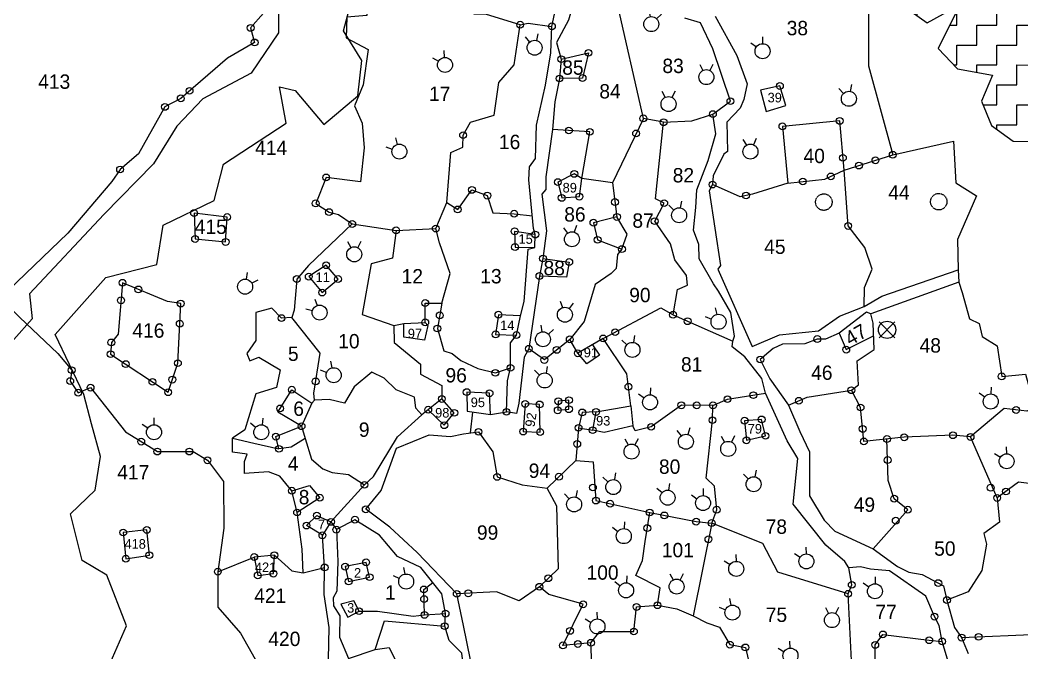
# Model space of a CAD drawing. Header units: metres. Extents: x 328575 to 333799, y 1800850 to 1805986.
# Drawn here: x 331981 to 333005, y 1802099 to 1802745 of the extents above; entities that cross this region are included whole.
import ezdxf
from ezdxf.enums import TextEntityAlignment as Align

# ---------------------------------------------------------------- set-up
doc = ezdxf.new("R2010")
doc.units = ezdxf.units.M
doc.header["$MEASUREMENT"] = 0
doc.linetypes.add('ACAD_ISO02W100', pattern=[15, 12, -3])
for name, color, linetype in [('POLY_HATCH', 12, 'Continuous'), ('POLY_PARCEL', 6, 'Continuous'), ('POLY_WATER', 4, 'Continuous'), ('SYM_STONE', 1, 'Continuous'), ('SYM_WELL', 1, 'Continuous'), ('TEXT_PARCEL', 7, 'Continuous')]:
    doc.layers.add(name, color=color, linetype=linetype)
doc.styles.add('TEXT_MAP', font='KRDEV050.TTF', dxfattribs={"height": 1.8})

# ---------------------------------------------------------------- blocks, each defined once
blk = doc.blocks.new('STONE')
blk.add_circle((0, 0), 0.851)
blk = doc.blocks.new('MOTWELL')
for points in [[(-1.54, 2.96), (-0.8, 1.55)], [(1.54, 2.96), (0.8, 1.55)]]:
    blk.add_lwpolyline(points)
blk.add_circle((0, 0), 1.74)
blk = doc.blocks.new('DISUSEWELL')
for points in [[(-1.64, -1.64), (1.64, 1.64)], [(-1.64, 1.64), (1.64, -1.64)]]:
    blk.add_lwpolyline(points)
blk.add_circle((0, 0), 1.81)
blk = doc.blocks.new('KACCHAWELL')
at = {"linetype": 'ACAD_ISO02W100', "ltscale": 0.03}
blk.add_ellipse((0, 0), major_axis=(-1.35, 1.35), ratio=1, start_param=3.926991, end_param=10.210176, dxfattribs=at)
blk = doc.blocks.new('DAWA')
at = {"layer": 'POLY_HATCH'}
h = blk.add_hatch(dxfattribs=at)
h.set_pattern_fill('ZIGZAG', color=256, scale=20, style=0)
h.set_pattern_definition([(0, (2391.7816, 7145.1659), (2.5, 2.5), [2.5, -2.5]), (90, (2394.2816, 7145.1659), (-2.5, 2.5), [2.5, -2.5])])
h.paths.add_polyline_path([(2951.44, 7501.44), (2950.38, 7504.17), (2949.62, 7506.75), (2948.7, 7510.7), (2948.1, 7513.13), (2946.42, 7517.83), (2946.73, 7523.3), (2943.23, 7524.82), (2943.22, 7527.47), (2938.66, 7527.17), (2935.16, 7525.35), (2933.34, 7522.01), (2939.88, 7517.91), (2936.38, 7515.78), (2940.33, 7511.38), (2939.42, 7508.8), (2938.05, 7505.92), (2936.26, 7504.03), (2932.61, 7500.24), (2930.78, 7496.14), (2929.87, 7492.8), (2935.19, 7489.01), (2939.29, 7491.28), (2936.56, 7485.82), (2938.99, 7483.24), (2943.4, 7482.48), (2942.03, 7479.22), (2943.25, 7476.18), (2945.99, 7474.21), (2952.37, 7474.06), (2954.19, 7474.06), (2953.59, 7471.78), (2952.52, 7469.66), (2951.15, 7464.19), (2950.24, 7461.01), (2949.48, 7458.58), (2951.61, 7456), (2954.19, 7454.93), (2952.07, 7452.73), (2948.73, 7449.08), (2948.58, 7447.11), (2948.88, 7443.47), (2950.09, 7440.74), (2953.29, 7439.22), (2956.48, 7439.22), (2959.06, 7439.37), (2960.13, 7434.66), (2961.8, 7432.39), (2964.23, 7431.33), (2967.72, 7431.17), (2971.68, 7431.17), (2974.41, 7435.27), (2975.48, 7439.52), (2980.34, 7439.52), (2984.75, 7446.2), (2987.33, 7449.08), (2987.63, 7453.33), (2987.03, 7456.37), (2985.05, 7458.8), (2982.47, 7459.86), (2980.95, 7457.13), (2978.82, 7454.55), (2977.15, 7453.03), (2975.32, 7451.06), (2972.32, 7447.83), (2969.24, 7446.2), (2966.51, 7444.99), (2963.92, 7444.99), (2961.95, 7447.26), (2959.97, 7451.36), (2959.06, 7454.4), (2958.76, 7459.56), (2958.76, 7462.75), (2959.67, 7465.63), (2957.39, 7467.91), (2959.06, 7472.76), (2960.27, 7477.7), (2959.97, 7481.95), (2956.62, 7488.63), (2955.56, 7493.79), (2952.96, 7496.43)])
for points in [[(2832.3, 7407.4), (2834.91, 7413.43), (2832.46, 7419.79), (2829.36, 7421.59), (2827.89, 7427.46), (2830.99, 7430.4), (2831.64, 7434.64), (2830.5, 7438.72), (2829.53, 7442.39), (2825.94, 7449.9), (2832.31, 7457.07), (2838.68, 7458.7), (2839.49, 7463.6), (2845.86, 7466.7), (2847.01, 7471.27), (2854.88, 7476.4), (2854.06, 7480.97), (2856.02, 7480.48), (2859.62, 7476.24), (2863.86, 7479.83), (2864.35, 7484.24), (2862.07, 7487.99), (2863.21, 7492.39)], [(2853.91, 7493.6), (2853.91, 7487.73), (2850.48, 7482.67), (2844.44, 7479.46), (2841.18, 7476.03), (2838.24, 7471.3), (2832.03, 7464.94), (2822.72, 7454.99), (2823.05, 7451.89), (2820.76, 7449.28)], [(2929.87, 7492.8), (2935.19, 7489.01), (2939.29, 7491.28), (2936.56, 7485.82), (2938.99, 7483.24), (2943.4, 7482.48), (2942.03, 7479.22), (2943.25, 7476.18), (2945.99, 7474.21), (2952.37, 7474.06)]]:
    blk.add_lwpolyline(points, dxfattribs=at)
at = {"layer": 'POLY_PARCEL'}
for points in [[(2926.07, 7494.83), (2926.21, 7492.98), (2927.85, 7491.42), (2927.85, 7483.63), (2930.89, 7472.49)], [(2854.5, 7493.54), (2853.64, 7492.04), (2850.42, 7488.33), (2850.92, 7486.51), (2847.53, 7484.53), (2841.67, 7479.5), (2839.69, 7478.43), (2836.38, 7472.57), (2834.07, 7470.59), (2833.06, 7469.08), (2827.52, 7462.62), (2819.01, 7454.45)], [(2869.71, 7492.21), (2865.1, 7491.67), (2864.99, 7489.9), (2862.47, 7489.67), (2862.41, 7487.11), (2865.16, 7485.62), (2864.53, 7481.21), (2863.44, 7478.59), (2864.42, 7476.42), (2864.65, 7473.32), (2864.22, 7469.05), (2859.9, 7469.61), (2858.59, 7466.36), (2860.26, 7465.27), (2861.46, 7464.98), (2863.17, 7463.78)], [(2884.2, 7488.75), (2879.97, 7490.01), (2878.43, 7490.06), (2877.4, 7490.86), (2875.32, 7491.57)], [(2899.64, 7477.03), (2896.28, 7491.92)], [(2875, 7466.46), (2875.51, 7472.74), (2877, 7473.43), (2877.05, 7474.91), (2877.97, 7476.56), (2880.94, 7477.42), (2881.52, 7481.51), (2883.46, 7483.73), (2884.2, 7488.75)], [(2884.2, 7488.75), (2885.18, 7488.95), (2888.17, 7488.55)], [(2889.35, 7484.44), (2892.76, 7485.23), (2892.02, 7482.08), (2889.13, 7482.02)], [(2914.3, 7480.57), (2915.04, 7477.9), (2917.5, 7478.65), (2916.75, 7481.1), (2914.3, 7480.57)], [(2899.64, 7477.03), (2895.76, 7468.95)], [(2902.18, 7476.55), (2899.64, 7477.03)], [(2903.37, 7452.43), (2903.92, 7455.6), (2905.19, 7456.15), (2905.04, 7457.34), (2903.61, 7459.32), (2903.05, 7461.3), (2901.07, 7464.15), (2902.26, 7466.41), (2901.15, 7466.97), (2902.18, 7476.55)], [(2902.18, 7476.55), (2905.72, 7476.72), (2908.35, 7477.57)], [(2924.8, 7470.54), (2924.24, 7476.73), (2917.07, 7476.04), (2917.75, 7468.93)], [(2891.95, 7469.5), (2892.93, 7475.34), (2888.24, 7475.63)], [(2930.89, 7472.49), (2938.52, 7474.21), (2938.78, 7468.99), (2941.41, 7467.35), (2939.03, 7461.86), (2939.08, 7458.08)], [(2924.8, 7470.54), (2930.89, 7472.49)], [(2917.75, 7468.93), (2922.4, 7469.44), (2924.8, 7470.54)], [(2927.31, 7453.46), (2927.36, 7455.86), (2928.34, 7458.16), (2927.4, 7460.89), (2925.31, 7463.57), (2924.8, 7470.54)], [(2895.76, 7468.95), (2891.95, 7469.5)], [(2895.76, 7468.95), (2896.34, 7464.68)], [(2917.75, 7468.93), (2913.31, 7467.56), (2911.77, 7467.22), (2908.32, 7468.74)], [(2875, 7466.46), (2876.38, 7465.61), (2878.17, 7468.06), (2880.09, 7467.34), (2880.77, 7465.17), (2883.46, 7465.08), (2885.74, 7464.8)], [(2873.63, 7463.21), (2875, 7466.46)], [(2843.35, 7465.14), (2843.48, 7461.89), (2847.3, 7461.52), (2847.49, 7464.64), (2843.35, 7465.14)], [(2896.34, 7464.68), (2893.39, 7463.96), (2893.92, 7461.81), (2896.97, 7460.65)], [(2896.97, 7460.65), (2897.6, 7462.54), (2896.34, 7464.68)], [(2863.17, 7463.78), (2857.67, 7458.56), (2856.22, 7456.88), (2855.91, 7452.98), (2855.61, 7452.07)], [(2863.17, 7463.78), (2868.66, 7462.98)], [(2868.66, 7462.98), (2868.21, 7459.51), (2865.55, 7458.79), (2864.42, 7452.43), (2868.37, 7451.06)], [(2868.66, 7462.98), (2873.63, 7463.21)], [(2874.41, 7453.88), (2875.46, 7457.58), (2874.09, 7461.44), (2873.63, 7463.21)], [(2886.11, 7462.47), (2883.52, 7462.87), (2883.57, 7460.9), (2886.04, 7460.86)], [(2896.97, 7460.65), (2896.39, 7459.99), (2896.23, 7458.22), (2895.62, 7457.61), (2893.63, 7456.23), (2892.25, 7451.59), (2890.43, 7449.34)], [(2887.07, 7459.47), (2890.36, 7459.03), (2890.03, 7457.15), (2886.63, 7457.27)], [(2859.9, 7458.61), (2857.72, 7457.18), (2859.41, 7455.19), (2861.39, 7456.88), (2859.9, 7458.61)], [(2834.38, 7456.4), (2833.86, 7449.98), (2832.99, 7448.93), (2832.9, 7447.46), (2840.11, 7442.69), (2841.33, 7446.33), (2841.68, 7453.8), (2840.03, 7454.06), (2834.38, 7456.4)], [(2939.17, 7456.53), (2939.62, 7455.25), (2940.51, 7451.94), (2941.72, 7451.37), (2942.09, 7449.74), (2943.99, 7448.58), (2944.56, 7444.74), (2947.56, 7445.01), (2948.72, 7440.8), (2947.72, 7440.38), (2944.88, 7440.7), (2940.66, 7437.15)], [(2819.01, 7454.45), (2821.46, 7452.09), (2826.29, 7447.54), (2828.02, 7445.45), (2827.84, 7444.08), (2828.84, 7442.63), (2830.39, 7443.26), (2834.76, 7437.71), (2838.76, 7435.26), (2843.23, 7435.26), (2845.05, 7434.17), (2847.05, 7431.53), (2847.08, 7425.67), (2846.35, 7420.22)], [(2872.32, 7451.46), (2872.32, 7453.88), (2874.41, 7453.88)], [(2874.41, 7453.88), (2873.84, 7450.69), (2874.64, 7447.89), (2875.71, 7447.55), (2876.78, 7446.69), (2878.91, 7445.69), (2881.11, 7445.15), (2883.02, 7445.77)], [(2855.61, 7452.07), (2854.31, 7451.99), (2853.08, 7453.21), (2851.1, 7452.68), (2851.1, 7449.16), (2849.95, 7447.56), (2850.33, 7446.64), (2851.48, 7447.1), (2854.16, 7445.5), (2853.7, 7443.28), (2851.09, 7442.5), (2849.72, 7438), (2848.19, 7436.93)], [(2894.63, 7449.46), (2901.86, 7453.3), (2903.37, 7452.43)], [(2858.44, 7441.72), (2858.37, 7442.6), (2859.16, 7447.6), (2855.61, 7452.07)], [(2872.32, 7451.46), (2872.64, 7451.09), (2872.24, 7449.22), (2869.63, 7449.62), (2869.66, 7451.3)], [(2869.66, 7451.3), (2872.32, 7451.46)], [(2884.27, 7452.27), (2881.49, 7452.43), (2881.14, 7449.96), (2883.76, 7449.88)], [(2903.37, 7452.43), (2910.85, 7449.14)], [(2925.72, 7442.99), (2926.62, 7443.67), (2926.46, 7446.66), (2928.56, 7448.08), (2928.45, 7451.38), (2928.14, 7452.56)], [(2868.37, 7451.06), (2869.66, 7451.3)], [(2868.37, 7451.06), (2868.45, 7448.94), (2871.74, 7446.21), (2871.74, 7444.97), (2874.41, 7443.54), (2874.41, 7441.87)], [(2924.17, 7450.14), (2925.08, 7448.08), (2928.51, 7449.81)], [(2890.43, 7449.34), (2887.25, 7446.76), (2885.3, 7448.16)], [(2894.63, 7449.46), (2891.45, 7447.6), (2890.43, 7449.34)], [(2898.11, 7441.03), (2897.57, 7445.02), (2894.63, 7449.46)], [(2893.29, 7448.68), (2894.17, 7447.35), (2892.56, 7446.26), (2891.45, 7447.6)], [(2871.9, 7439.89), (2871.13, 7440.73), (2870.98, 7442.1), (2868.69, 7443.02), (2867.16, 7444.47), (2865.63, 7445.24), (2863.41, 7443.4), (2862.19, 7441.34), (2860.27, 7441.8), (2858.44, 7441.72)], [(2856.83, 7438.44), (2853.85, 7440.19), (2855.61, 7443.02), (2858.13, 7441.34)], [(2877.52, 7442.73), (2877.59, 7440.33), (2880.52, 7439.93), (2880.39, 7442.59), (2877.52, 7442.73)], [(2908.38, 7441.09), (2910.2, 7441.86), (2914.96, 7442.6)], [(2917.84, 7441.1), (2920.17, 7442.11), (2925.72, 7442.99)], [(2940.66, 7437.15), (2938.46, 7437.36), (2932.35, 7437.1), (2927.3, 7436.58), (2926.88, 7440.83), (2925.72, 7442.99)], [(2858.13, 7441.34), (2856.83, 7438.44)], [(2858.44, 7441.72), (2858.13, 7441.34)], [(2874.41, 7441.87), (2871.9, 7439.89)], [(2872.7, 7440.52), (2874.72, 7438.58), (2875.97, 7440.13), (2874.41, 7441.87)], [(2889, 7441.59), (2888.93, 7440.46), (2890.34, 7440.59), (2890.34, 7441.73), (2889, 7441.59)], [(2878.27, 7440.23), (2877.98, 7437.62)], [(2880.52, 7439.93), (2882.51, 7440.26)], [(2884.86, 7441.26), (2884.6, 7437.79), (2886.73, 7437.73), (2886.66, 7441.19), (2884.86, 7441.26)], [(2893.73, 7440.25), (2892.01, 7440.19), (2891.54, 7438.26)], [(2893.31, 7437.97), (2893.73, 7440.25)], [(2893.73, 7440.25), (2898.11, 7441.03)], [(2898.11, 7441.03), (2898.35, 7438.51)], [(2908.38, 7441.09), (2904.42, 7441.09), (2900.64, 7438.39), (2898.65, 7437.91), (2898.35, 7438.51)], [(2908.23, 7426.35), (2908.86, 7428.02), (2908.56, 7430.95), (2907.54, 7431.97), (2908.32, 7439.23), (2908.38, 7441.09)], [(2864.71, 7431.11), (2865.86, 7432.17), (2868.84, 7437.14), (2871.9, 7439.89)], [(2912.34, 7439.17), (2912.58, 7436.71), (2914.96, 7437.27), (2914.48, 7439.33), (2912.34, 7439.17)], [(2854, 7435.61), (2853.62, 7437.14), (2856.83, 7438.44)], [(2856.83, 7438.44), (2857.29, 7436.91)], [(2876.29, 7417.46), (2871.31, 7422.64), (2867.89, 7425.82), (2864.88, 7428.04), (2866.8, 7430.38), (2868.73, 7435.69), (2872.81, 7437.39), (2875.51, 7437.15), (2877.14, 7437.51), (2879, 7437.75), (2880.8, 7435.23), (2881.34, 7432.11), (2884.49, 7431.13), (2887.61, 7430.71)], [(2891.54, 7438.26), (2891.21, 7434.19)], [(2891.54, 7438.26), (2893.31, 7437.97)], [(2898.35, 7438.51), (2894.75, 7437.67), (2893.31, 7437.97)], [(2855.62, 7430.37), (2854.11, 7432.2), (2852.69, 7432.73), (2849.69, 7432.52), (2849.69, 7434.04), (2850, 7434.94), (2848.16, 7435.2), (2848.19, 7436.93)], [(2848.19, 7436.93), (2850.87, 7436.3), (2854, 7435.61)], [(2857.29, 7436.91), (2855.53, 7435.84), (2854, 7435.61)], [(2857.29, 7436.91), (2858.06, 7434.31), (2859.51, 7433.09), (2860.66, 7432.63), (2862.72, 7432.4), (2864.71, 7431.11)], [(2928.46, 7423.11), (2928.46, 7423.11), (2932.81, 7428.03), (2931.1, 7429.41), (2930.34, 7431.7), (2930.19, 7436.88)], [(2944, 7429.51), (2940.66, 7437.15)], [(2887.61, 7430.71), (2891.21, 7434.19)], [(2891.21, 7434.19), (2893.37, 7434.01), (2893.73, 7429.15), (2900.46, 7427.66)], [(2970.63, 7425.1), (2968.1, 7426.2), (2964.87, 7428.25), (2961.96, 7429.59), (2960.78, 7431.39), (2958.26, 7431.55), (2957.08, 7429.51), (2951.25, 7429.03), (2949.36, 7431.16), (2946.68, 7431.47), (2944, 7429.51)], [(2855.62, 7430.37), (2857.81, 7431.03), (2859.12, 7429.49), (2856.28, 7427.64)], [(2856.28, 7427.64), (2855.62, 7430.37)], [(2860.52, 7426.46), (2864.71, 7431.11)], [(2886.64, 7418.35), (2889.05, 7420.66), (2888.83, 7428.44), (2887.61, 7430.71)], [(2944, 7429.51), (2944.31, 7426.49), (2942.34, 7425.07), (2942.65, 7423.74), (2942.1, 7420.43), (2940.37, 7417.76), (2937.72, 7416.71)], [(2857.04, 7420.09), (2856.93, 7423.04), (2856.28, 7427.64)], [(2901.45, 7416.05), (2901.78, 7418.24), (2898.71, 7419.78), (2899.58, 7421.64), (2899.91, 7424.05), (2900.46, 7427.66)], [(2900.46, 7427.66), (2906.28, 7426.52), (2908.23, 7426.35)], [(2859.45, 7424.78), (2857.46, 7426), (2858.76, 7427.25), (2860.52, 7426.46)], [(2860.52, 7426.46), (2859.45, 7424.78)], [(2860.52, 7426.46), (2861.2, 7425.49)], [(2874.89, 7414.98), (2874.43, 7417.48), (2871.77, 7420.76), (2868.87, 7422.12), (2866.6, 7424.79), (2863.53, 7426.74), (2861.2, 7425.49), (2861.37, 7421.51), (2861.26, 7417.77), (2860.81, 7416.97), (2860.86, 7415.95), (2861.66, 7414.71), (2861.6, 7412.02), (2862.74, 7409.36)], [(2908.23, 7426.35), (2905.93, 7414.73)], [(2925.33, 7417.5), (2916.51, 7420.19), (2914.66, 7423.8), (2908.23, 7426.35)], [(2834.49, 7425.12), (2834.82, 7421.84), (2837.77, 7422.28), (2837.44, 7425.45), (2834.49, 7425.12)], [(2859.73, 7420.76), (2859.45, 7424.78)], [(2846.35, 7420.22), (2850.91, 7422.06)], [(2850.91, 7422.06), (2851.35, 7419.76), (2853.32, 7419.98), (2853.43, 7422.28)], [(2853.43, 7422.28), (2850.91, 7422.06)], [(2853.43, 7422.28), (2855.62, 7420.31), (2857.04, 7420.09)], [(2846.35, 7420.22), (2846.35, 7415.76), (2849.2, 7412.53), (2851.02, 7409.25), (2851.02, 7409.25), (2851.02, 7409.25), (2851.93, 7408.16), (2852.11, 7406.8)], [(2857.04, 7420.09), (2859.73, 7420.76)], [(2860.82, 7406.08), (2860.24, 7409.28), (2860.3, 7413.22), (2859.67, 7417.36), (2859.73, 7420.76)], [(2925.33, 7417.5), (2925.79, 7418.62), (2925.42, 7420.73)], [(2872.26, 7414.82), (2872.17, 7418.01), (2873.3, 7418.87)], [(2886.64, 7418.35), (2884.11, 7416.6), (2881.26, 7417.7), (2876.29, 7417.46)], [(2886.73, 7399.65), (2887.88, 7400.83), (2882.78, 7403.29), (2878.46, 7406.95), (2877.13, 7413.5), (2876.29, 7417.46)], [(2893.11, 7411.34), (2889.6, 7411.01), (2892.12, 7416.16), (2887.84, 7417.37), (2887.84, 7417.37), (2886.64, 7418.35)], [(2925.86, 7407.46), (2925.33, 7417.5)], [(2864.05, 7415.28), (2866.35, 7415.28), (2870.84, 7414.68), (2872.26, 7414.82)], [(2872.26, 7414.82), (2874.89, 7414.98)], [(2874.78, 7413.41), (2874.89, 7414.98)], [(2893.11, 7411.34), (2894.21, 7412.76), (2898.49, 7412.76), (2898.82, 7415.83), (2901.45, 7416.05)], [(2901.45, 7416.05), (2903.86, 7415.61), (2905.93, 7414.73)], [(2866.08, 7410.49), (2867.22, 7414.06), (2874.78, 7413.41)], [(2905.93, 7414.73), (2907.61, 7413.85), (2909.2, 7413.32), (2910.52, 7411.12), (2912.46, 7410.77), (2913.07, 7408.21)], [(2939.56, 7412.01), (2949.27, 7412.46), (2952.42, 7414.03), (2954.71, 7413.95), (2954.71, 7412.46)], [(2877.44, 7405.82), (2876.93, 7410.02), (2875.35, 7411.6), (2874.78, 7413.41)], [(2925.86, 7407.46), (2928.73, 7407.05), (2928.73, 7411.09), (2929.69, 7412.41), (2935.5, 7411.68), (2937.12, 7411.53)], [(2897.19, 7402.66), (2899.91, 7407.07), (2895.08, 7408.71), (2893.22, 7408.71), (2893.11, 7411.34)], [(2862.74, 7409.36), (2866.08, 7410.49)], [(2866.08, 7410.49), (2867.84, 7410.72), (2868.58, 7409.19), (2870.96, 7408.17), (2868.58, 7406.11), (2868.41, 7401.52), (2867.22, 7399.59), (2865.92, 7398.57), (2863.7, 7401.12), (2863.7, 7401.69)]]:
    blk.add_lwpolyline(points, dxfattribs=at)
for points in [[(2891.63, 7467.22), (2891.95, 7469.5), (2890.99, 7470.07), (2888.93, 7469.04), (2889.41, 7467.06)], [(2862.3, 7420.86), (2862.74, 7419), (2865.37, 7419.54), (2864.93, 7421.4)], [(2861.75, 7416.15), (2862.63, 7414.51), (2864.05, 7415.28), (2863.4, 7416.59)]]:
    blk.add_lwpolyline(points, close=True, dxfattribs=at)
at = {"layer": 'POLY_WATER'}
for points in [[(2937.93, 7408.88), (2937.12, 7411.53), (2936.75, 7413.54), (2936.16, 7414.64), (2935.05, 7417.21), (2930.5, 7420.37), (2928.14, 7420.59), (2926.89, 7420.88), (2925.42, 7420.73), (2924.91, 7421.54), (2922.55, 7423.6), (2918.42, 7428.7), (2919.01, 7434.42), (2917.68, 7436.65), (2914.96, 7442.6), (2914.52, 7444.44), (2912.39, 7447.16), (2910.77, 7448.4), (2910.85, 7449.14), (2911.07, 7449.76), (2910.63, 7452.7), (2909.08, 7455.41), (2908.42, 7456.3), (2906.66, 7459.45), (2906.58, 7461.25), (2905.92, 7463.01), (2906.21, 7465.88), (2906.36, 7468.08), (2907.76, 7471.77), (2908.71, 7475.08), (2908.35, 7477.57), (2910.55, 7479.19), (2908.34, 7485.76), (2906.8, 7488.99), (2904.81, 7489.57)], [(2891.64, 7494.23), (2890.24, 7489.31), (2888.77, 7486.52), (2889.35, 7484.44), (2889.13, 7482.02), (2888.54, 7479.08), (2888.24, 7475.63), (2887.44, 7469.71), (2887.44, 7468.1), (2886.92, 7467.51), (2887.51, 7462.95), (2887.07, 7459.47), (2886.63, 7457.27), (2885.3, 7448.16), (2884.71, 7447.09), (2884.05, 7441.36), (2883.76, 7440.04), (2882.51, 7440.26), (2882.65, 7444.15), (2883.02, 7445.77), (2883.02, 7448.92), (2883.76, 7449.88), (2884.27, 7452.27), (2884.71, 7454.1), (2885.23, 7460.64), (2886.04, 7460.86), (2886.11, 7462.47), (2885.89, 7463.21), (2885.3, 7469.34), (2885.38, 7470.96), (2886.11, 7471.99), (2886.26, 7476.17), (2887.36, 7481.2), (2888.03, 7485.24), (2888.17, 7488.55), (2889.57, 7495.12)], [(2908.62, 7489.82), (2911.34, 7484.9), (2912.66, 7481.37), (2912.23, 7479.4), (2911.79, 7478.3), (2910.1, 7476.54), (2910.17, 7472.87), (2909.73, 7472.57), (2908.41, 7469.85), (2908.32, 7468.74), (2907.9, 7467.95), (2909.3, 7458.6), (2909, 7458.16), (2913.27, 7448.46), (2916.72, 7449.93), (2921.58, 7450.44), (2924.22, 7452.28), (2927.31, 7453.46), (2929.52, 7454.78), (2939.08, 7458.08), (2939.17, 7456.53), (2928.14, 7452.56), (2927.62, 7452.78), (2924.17, 7450.14), (2922.48, 7449.4), (2921.45, 7449.4), (2919.9, 7448.82), (2917.11, 7448.74), (2915.93, 7448.23), (2914.31, 7446.83), (2915.49, 7444.41), (2917.84, 7441.1), (2919.25, 7437.83), (2920.5, 7435.26), (2920.5, 7429.75), (2922.34, 7426.72), (2923.66, 7425.33), (2928.46, 7423.11), (2928.46, 7423.11), (2931.53, 7420.92), (2932.93, 7420.19), (2934.62, 7419.9), (2937.27, 7418.5), (2937.72, 7416.71), (2938.67, 7413.26), (2939.56, 7412.01), (2940.37, 7410.03)]]:
    blk.add_lwpolyline(points, dxfattribs=at)
at = {"layer": 'SYM_STONE', "xscale": 0.5, "yscale": 0.5, "zscale": 0.5}
for p in [(2884.2, 7488.75), (2850.42, 7488.33), (2888.17, 7488.55), (2850.92, 7486.51), (2892.76, 7485.23), (2889.35, 7484.44), (2889.13, 7482.02), (2892.02, 7482.08), (2916.75, 7481.1), (2842.77, 7480.45), (2841.67, 7479.5), (2910.55, 7479.19), (2839.69, 7478.43), (2908.35, 7477.57), (2899.64, 7477.03), (2902.18, 7476.55), (2917.07, 7476.04), (2924.24, 7476.73), (2877.05, 7474.91), (2890.31, 7475.5), (2892.93, 7475.34), (2898.73, 7475.14), (2930.89, 7472.49), (2924.65, 7472.1), (2926.66, 7471.13), (2928.72, 7471.79), (2834.07, 7470.59), (2890.99, 7470.07), (2923.13, 7469.77), (2859.9, 7469.61), (2888.93, 7469.04), (2908.32, 7468.74), (2919.62, 7469.13), (2878.17, 7468.06), (2880.09, 7467.34), (2912.51, 7467.38), (2858.59, 7466.36), (2889.41, 7467.06), (2891.63, 7467.22), (2896.09, 7466.54), (2902.26, 7466.41), (2843.35, 7465.14), (2860.26, 7465.27), (2876.38, 7465.61), (2883.46, 7465.08), (2847.49, 7464.64), (2863.17, 7463.78), (2893.39, 7463.96), (2896.34, 7464.68), (2901.07, 7464.15), (2925.31, 7463.57), (2868.66, 7462.98), (2873.63, 7463.21), (2883.52, 7462.87), (2886.11, 7462.47), (2843.48, 7461.89), (2847.3, 7461.52), (2893.92, 7461.81), (2883.57, 7460.9), (2896.97, 7460.65), (2859.9, 7458.61), (2887.07, 7459.47), (2890.36, 7459.03), (2886.63, 7457.27), (2834.38, 7456.4), (2856.22, 7456.88), (2857.72, 7457.18), (2861.39, 7456.88), (2836.37, 7455.57), (2859.41, 7455.19), (2834.2, 7454.2), (2841.68, 7453.8), (2872.32, 7453.88), (2874.14, 7452.34), (2881.49, 7452.43), (2903.37, 7452.43), (2841.56, 7451.28), (2854.31, 7451.99), (2872.32, 7451.46), (2905.2, 7451.62), (2873.84, 7450.69), (2881.14, 7449.96), (2883.76, 7449.88), (2896.13, 7450.25), (2832.99, 7448.93), (2890.43, 7449.34), (2894.63, 7449.46), (2921.45, 7449.4), (2832.9, 7447.46), (2885.3, 7448.16), (2888.8, 7448.02), (2891.45, 7447.6), (2925.08, 7448.08), (2834.79, 7446.21), (2841.33, 7446.33), (2887.25, 7446.76), (2914.31, 7446.83), (2828.02, 7445.45), (2881.11, 7445.15), (2883.02, 7445.77), (2944.56, 7444.74), (2827.84, 7444.08), (2838.14, 7443.99), (2840.64, 7444.27), (2858.6, 7444.06), (2897.79, 7443.41), (2828.84, 7442.63), (2830.39, 7443.26), (2840.11, 7442.69), (2855.61, 7443.02), (2877.52, 7442.73), (2880.39, 7442.59), (2913.44, 7442.37), (2925.72, 7442.99), (2874.41, 7441.87), (2884.86, 7441.26), (2886.66, 7441.19), (2889, 7441.59), (2890.34, 7441.73), (2904.42, 7441.09), (2906.35, 7441.09), (2908.38, 7441.09), (2910.2, 7441.86), (2919.15, 7441.67), (2854.15, 7440.67), (2872.7, 7440.52), (2875.97, 7440.13), (2882.51, 7440.26), (2888.93, 7440.46), (2890.34, 7440.59), (2892.01, 7440.19), (2893.73, 7440.25), (2926.88, 7440.83), (2946.37, 7440.53), (2856.83, 7438.44), (2874.72, 7438.58), (2900.64, 7438.39), (2908.32, 7439.23), (2912.34, 7439.17), (2914.48, 7439.33), (2853.62, 7437.14), (2879, 7437.75), (2884.6, 7437.79), (2886.73, 7437.73), (2891.54, 7438.26), (2893.31, 7437.97), (2914.96, 7437.27), (2927.15, 7438.15), (2932.35, 7437.1), (2938.46, 7437.36), (2940.66, 7437.15), (2836.74, 7436.5), (2891.38, 7436.24), (2912.58, 7436.71), (2927.3, 7436.58), (2930.19, 7436.88), (2838.76, 7435.26), (2842.77, 7435.26), (2854, 7435.61), (2845.05, 7434.17), (2930.27, 7434.25), (2881.34, 7432.11), (2889.09, 7432.14), (2864.71, 7431.11), (2855.62, 7430.37), (2893.34, 7430.79), (2943.19, 7430.79), (2945.1, 7430.32), (2859.12, 7429.49), (2893.73, 7429.15), (2895.5, 7428.76), (2931.1, 7429.41), (2944, 7429.51), (2856.28, 7427.64), (2858.76, 7427.25), (2864.88, 7428.04), (2900.46, 7427.66), (2902.29, 7427.3), (2908.86, 7428.02), (2932.81, 7428.03), (2857.46, 7426), (2860.52, 7426.46), (2863.53, 7426.74), (2906.28, 7426.52), (2908.23, 7426.35), (2931.3, 7426.65), (2834.49, 7425.12), (2837.44, 7425.45), (2859.45, 7424.78), (2861.2, 7425.49), (2900.16, 7425.71), (2907.82, 7424.31), (2837.77, 7422.28), (2850.91, 7422.06), (2853.43, 7422.28), (2834.82, 7421.84), (2862.3, 7420.86), (2864.93, 7421.4), (2846.35, 7420.22), (2851.35, 7419.76), (2853.32, 7419.98), (2859.73, 7420.76), (2865.37, 7419.54), (2862.74, 7419), (2886.64, 7418.35), (2887.76, 7419.42), (2925.79, 7418.62), (2936.63, 7418.84), (2872.17, 7418.01), (2876.29, 7417.46), (2877.74, 7417.53), (2925.33, 7417.5), (2872.2, 7416.8), (2892.12, 7416.16), (2898.82, 7415.83), (2901.45, 7416.05), (2937.72, 7416.71), (2864.05, 7415.28), (2872.26, 7414.82), (2874.89, 7414.98), (2936.16, 7414.64), (2874.78, 7413.41), (2890.49, 7412.83), (2898.49, 7412.76), (2929.69, 7412.41), (2939.56, 7412.01), (2941.69, 7412.11), (2889.6, 7411.01), (2891.47, 7411.19), (2893.11, 7411.34), (2910.52, 7411.12), (2912.46, 7410.77), (2928.73, 7411.09), (2935.5, 7411.68), (2937.12, 7411.53)]:
    blk.add_blockref('STONE', p, dxfattribs=at)
at = {"layer": 'SYM_WELL'}
for p, xscale, yscale, zscale, rotation in [((2900.63, 7488.83), 0.5399999999999999, 0.5399999999999999, 0.5399999999999999, 342.4283302599883), ((2886.01, 7485.87), 0.54, 0.54, 0.54, 14.17396799557918), ((2914.57, 7485.45), 0.54, 0.54, 0.54, 27.07889349460794), ((2874.78, 7483.71), 0.54, 0.54, 0.54, 32.5598628853968), ((2925.39, 7479.5), 0.54, 0.54, 0.54, 17.17817349887208), ((2869.07, 7472.85), 0.54, 0.54, 0.54, 43.7451183976326), ((2913.06, 7472.87), 0.54, 0.54, 0.54, 4.080498653703061), ((2904.13, 7464.89), 0.54, 0.54, 0.54, 18.6450533620958), ((2890.7, 7461.88), 0.54, 0.54, 0.54, 9.028302656298841), ((2849.75, 7455.92), 0.54, 0.54, 0.54, 324.2802969423664), ((2859.09, 7452.68), 0.54, 0.54, 0.54, 47.20980114920458), ((2889.82, 7452.43), 0.5399999999999999, 0.5399999999999999, 0.5399999999999999, 351.8800050357723), ((2909.07, 7451.55), 0.54, 0.54, 0.54, 40.77941917671296), ((2887.07, 7449.35), 0.54, 0.54, 0.54, 340.8433455199439), ((2898.29, 7448.03), 0.54, 0.54, 0.54, 19.5139300218303), ((2860.85, 7444.84), 0.54, 0.54, 0.54, 40.75898967757051), ((2887.29, 7444.19), 0.54, 0.54, 0.54, 16.81749034790696), ((2900.5, 7441.46), 0.54, 0.54, 0.54, 25.8781854877373), ((2943.19, 7441.59), 0.54, 0.54, 0.54, 25.50167856099038), ((2838.34, 7437.68), 0.54, 0.54, 0.54, 28.34538421520237), ((2851.78, 7437.68), 0.54, 0.54, 0.54, 20.69303297028356), ((2904.99, 7436.53), 0.54, 0.54, 0.54, 11.29607545853642), ((2910.29, 7435.64), 0.54, 0.54, 0.54, 0.9865229491672557), ((2945.18, 7434.1), 0.54, 0.54, 0.54, 29.07409550376155), ((2895.9, 7430.84), 0.54, 0.54, 0.54, 19.28936547600131), ((2913.48, 7431.21), 0.54, 0.54, 0.54, 17.7843683635768), ((2902.71, 7429.52), 0.54, 0.54, 0.54, 20.53235814689661), ((2890.99, 7428.67), 0.54, 0.54, 0.54, 15.14626290948899), ((2907.15, 7428.85), 0.54, 0.54, 0.54, 27.23653602888058), ((2897.22, 7424.7), 0.54, 0.54, 0.54, 24.37685660251836), ((2911.31, 7420.61), 0.54, 0.54, 0.54, 28.67558885769768), ((2920.1, 7421.55), 0.54, 0.54, 0.54, 29.36803163520842), ((2869.95, 7419), 0.54, 0.54, 0.54, 37.96375553988034), ((2897.51, 7417.91), 0.54, 0.54, 0.54, 24.60715798881883), ((2928.69, 7417.81), 0.54, 0.54, 0.54, 26.5362191091593), ((2910.84, 7415.13), 0.54, 0.54, 0.54, 39.77012484691283), ((2893.92, 7413.38), 0.5399999999999999, 0.5399999999999999, 0.5399999999999999, 30.52441179467531), ((2918.11, 7409.75), 0.54, 0.54, 0.54, 31.34096390766697)]:
    blk.add_blockref('MOTWELL', p, dxfattribs=dict(at, xscale=xscale, yscale=yscale, zscale=zscale, rotation=rotation))
for name, p, xscale, yscale, zscale in [('MOTWELL', (2907.53, 7482.2), 0.54, 0.54, 0.54), ('MOTWELL', (2902.79, 7478.82), 0.54, 0.54, 0.54), ('KACCHAWELL', (2922.26, 7466.55), 0.54, 0.54, 0.54), ('KACCHAWELL', (2936.66, 7466.61), 0.54, 0.54, 0.54), ('MOTWELL', (2863.42, 7459.98), 0.54, 0.54, 0.54), ('DISUSEWELL', (2930.2, 7450.56), 0.6, 0.6, 0.6), ('MOTWELL', (2898.18, 7435.29), 0.54, 0.54, 0.54), ('MOTWELL', (2903.84, 7418.38), 0.54, 0.54, 0.54), ('MOTWELL', (2923.31, 7414.19), 0.54, 0.54, 0.54)]:
    blk.add_blockref(name, p, dxfattribs=dict(at, xscale=xscale, yscale=yscale, zscale=zscale))
at = {"layer": 'TEXT_PARCEL', "style": 'TEXT_MAP'}
for s, height, p in [('38', 1.8, (2918.93, 7488.35)), ('85', 1.8, (2890.81, 7483.39)), ('83', 1.8, (2903.36, 7483.61)), ('413', 1.8, (2825.81, 7481.59)), ('17', 1.8, (2874.12, 7480.09)), ('84', 1.8, (2895.46, 7480.42)), ('39', 1.2, (2916.1, 7479.64)), ('414', 1.8, (2853, 7473.32)), ('16', 1.8, (2882.88, 7474.07)), ('40', 1.8, (2921.05, 7472.34)), ('82', 1.8, (2904.66, 7469.91)), ('89', 1.2, (2890.42, 7468.34)), ('44', 1.8, (2931.68, 7467.78)), ('86', 1.8, (2891.07, 7465)), ('87', 1.8, (2899.61, 7464.23)), ('415', 1.8, (2845.44, 7463.41)), ('15', 1.2, (2884.9, 7461.9)), ('45', 1.8, (2916.13, 7460.95)), ('88', 1.8, (2888.48, 7458.28)), ('11', 1.2, (2859.47, 7457.12)), ('12', 1.8, (2870.7, 7457.25)), ('13', 1.8, (2880.55, 7457.25)), ('90', 1.8, (2899.22, 7454.9)), ('416', 1.8, (2837.63, 7450.42)), ('14', 1.2, (2882.61, 7451.1)), ('97', 1.2, (2871.03, 7450.06)), ('10', 1.8, (2862.76, 7449.1)), ('48', 1.8, (2935.61, 7448.61)), ('5', 1.8, (2855.79, 7447.51)), ('91', 1.2, (2893.08, 7447.69)), ('81', 1.8, (2905.71, 7446.22)), ('96', 1.8, (2876.2, 7444.84)), ('46', 1.8, (2922.02, 7445.19)), ('6', 1.8, (2856.46, 7440.64)), ('95', 1.2, (2878.92, 7441.45)), ('98', 1.2, (2874.46, 7440.14)), ('9', 1.8, (2864.68, 7438.02)), ('93', 1.2, (2894.63, 7439.15)), ('79', 1.2, (2913.63, 7438.16)), ('4', 1.8, (2855.78, 7433.76)), ('94', 1.8, (2886.64, 7432.89)), ('80', 1.8, (2902.96, 7433.41)), ('417', 1.8, (2835.75, 7432.66)), ('8', 1.8, (2857.15, 7429.56)), ('49', 1.8, (2927.37, 7428.66)), ('7', 1.2, (2859.34, 7426.14)), ('78', 1.8, (2916.33, 7425.9)), ('99', 1.8, (2880.15, 7425.14)), ('418', 1.2, (2835.99, 7423.69)), ('101', 1.8, (2903.99, 7422.96)), ('50', 1.8, (2937.45, 7423.17)), ('421', 1.2, (2852.33, 7420.78)), ('2', 1.2, (2863.86, 7420.09)), ('100', 1.8, (2894.56, 7420.14)), ('421', 1.8, (2852.92, 7417.23)), ('1', 1.8, (2867.97, 7417.62)), ('3', 1.2, (2863, 7415.69)), ('75', 1.8, (2916.35, 7414.85)), ('77', 1.8, (2930.09, 7415.22)), ('420', 1.8, (2854.69, 7411.81))]:
    blk.add_text(s, height=height, dxfattribs=at).set_placement(p, align=Align.MIDDLE)
for s, height, rotation, p in [('47', 1.8, 30.0374, (2926.28, 7449.95)), ('92', 1.2, 81.2457, (2885.56, 7439.28))]:
    blk.add_text(s, height=height, rotation=rotation, dxfattribs=at).set_placement(p, align=Align.MIDDLE)

msp = doc.modelspace()

# ---------------------------------------------------------------- block references
at = {"xscale": 8.155276894919258, "yscale": 8.155276894919258, "zscale": 8.155276894919258, "rotation": 359.9674271917189}
msp.add_blockref('DAWA', (308936.4, 1741681.1), dxfattribs=at)

doc.saveas('drawing.dxf')
